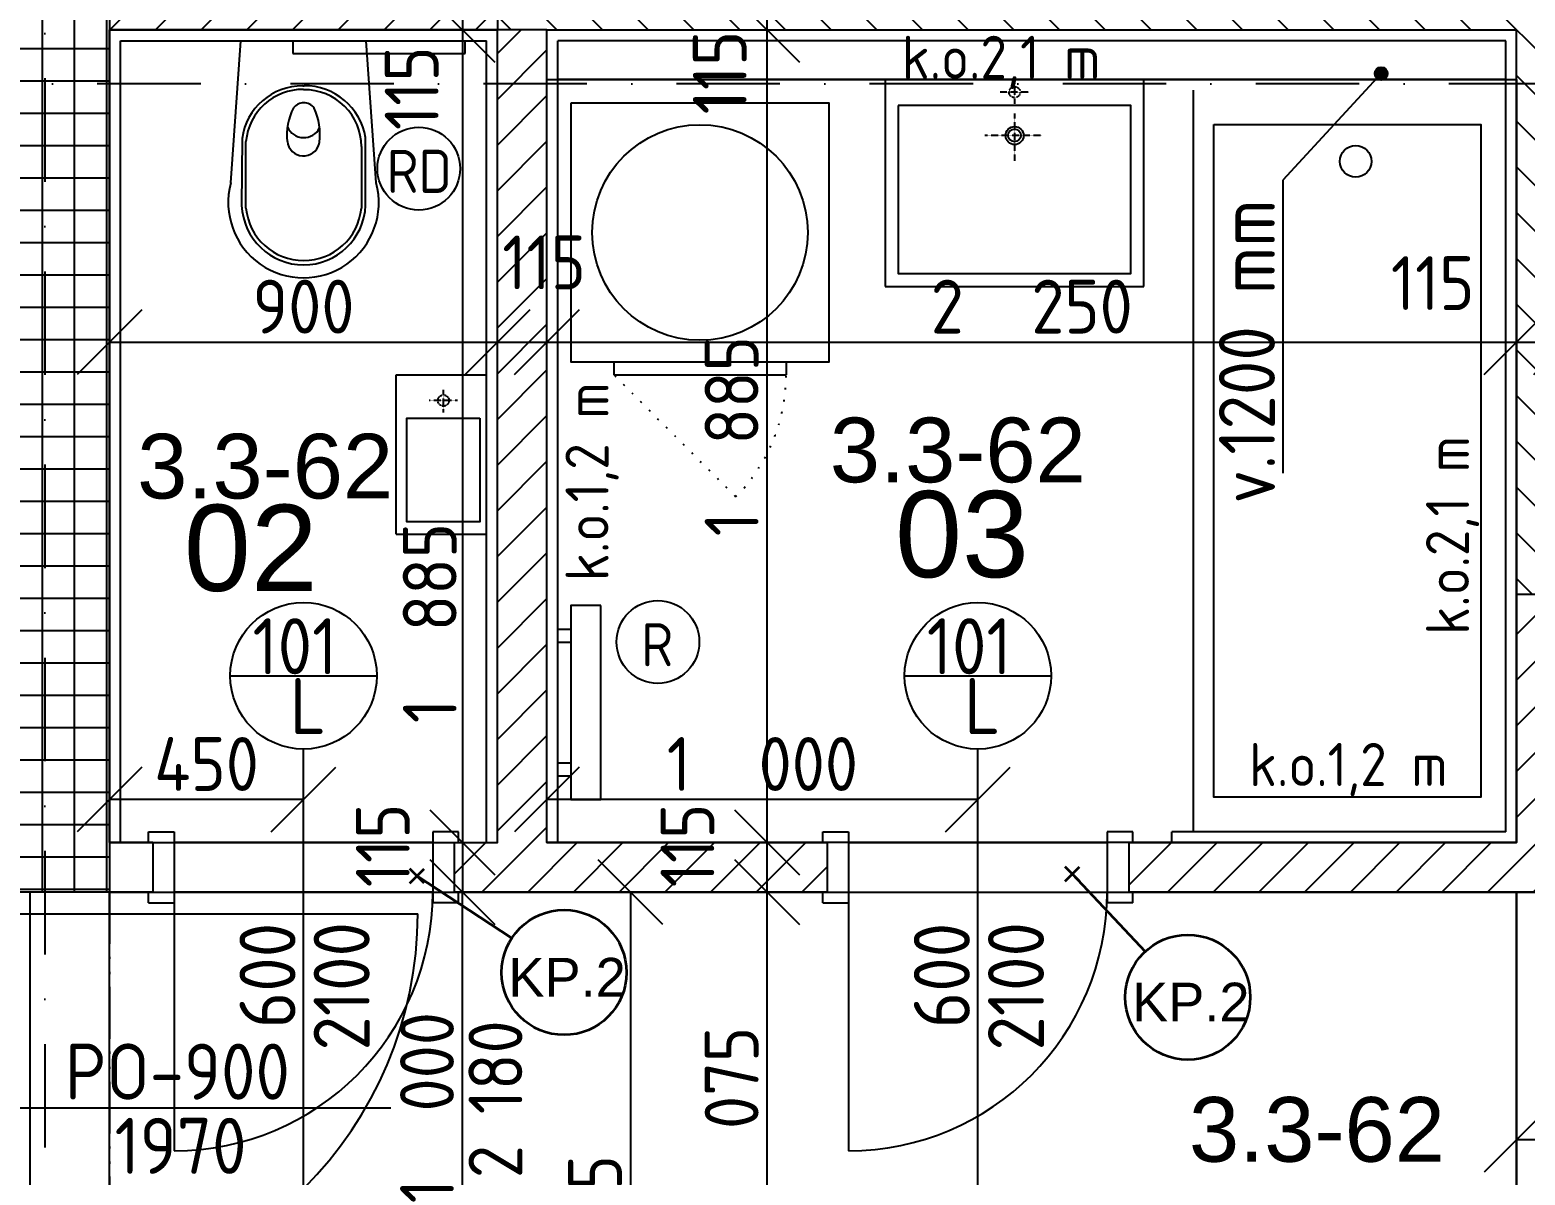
# Model space of a CAD drawing. Extents: x 4511820 to 5180432, y -1526536 to -944957.
# Drawn here: x 5109347 to 5112817, y -1117561 to -1114904 of the extents above; entities that cross this region are included whole.
import ezdxf

# ---------------------------------------------------------------- set-up
doc = ezdxf.new("R2010")
doc.units = 0
doc.header["$MEASUREMENT"] = 0
for name, pattern in [('ACAD_ISO07W100', [3.5, 0.5, -3]), ('ACAD_ISO12W100', [22, 12, -3, 0.5, -3, 0.5, -3]), ('BODKOCIARKOVANA_3', [5.6, 3, -1.3, 0, -1.3]), ('DASHED', [0.75, 0.5, -0.25])]:
    doc.linetypes.add(name, pattern=pattern)
doc.layers.get('0').update_dxf_attribs({"linetype": 'CONTINUOUS'})
doc.layers.get('Defpoints').update_dxf_attribs({"color": 61, "linetype": 'CONTINUOUS'})
for name, color, linetype in [('DVERE', 45, 'CONTINUOUS'), ('KÓTY', 4, 'CONTINUOUS'), ('MÚRY', 1, 'CONTINUOUS'), ('osi', 253, 'CONTINUOUS'), ('Plochy', 41, 'CONTINUOUS'), ('POPIS', 7, 'CONTINUOUS'), ('TENKÁ', 7, 'CONTINUOUS'), ('tzb', 153, 'CONTINUOUS'), ('Z-Kúrenie', 101, 'CONTINUOUS'), ('ZARIADENIE1', 145, 'CONTINUOUS'), ('ZARIADOVACIE', 144, 'CONTINUOUS'), ('ŠRAFY', 82, 'CONTINUOUS')]:
    doc.layers.add(name, color=color, linetype=linetype)
doc.layers.add('preklady', color=74, linetype='CONTINUOUS', lineweight=35)
doc.styles.add('ARIAL', font='arial.ttf')
doc.styles.add('STYLE1', font='isocp.shx')
doc.dimstyles.new('STANDARD-50', dxfattribs={"dimtxt": 125, "dimasz": 150, "dimexe": 10, "dimexo": 200, "dimgap": 20, "dimtad": 1, "dimdsep": 46, "dimlunit": 6, "dimtxsty": 'STYLE1', "dimblk1": 'OBLIQUE', "dimblk2": 'OBLIQUE', "dimsah": 1, "dimcen": 2.5, "dimse1": 1, "dimse2": 1, "dimadec": 0, "dimazin": 0, "dimtfac": 1, "dimtmove": 1, "dimatfit": 3, "dimldrblk": 'OBLIQUE', "dimfxl": 1, "dimtolj": 1, "dimtzin": 0, "dimarcsym": 0})
pattern_1 = [(45, (515270.5, 303822), (-53.0330086, 53.0330086), [])]

# ---------------------------------------------------------------- blocks, each defined once
blk = doc.blocks.new('pračka')
at = {"layer": 'ZARIADENIE1', "color": 8, "linetype": 'ACAD_ISO07W100', "ltscale": 8}
blk.add_line((4536136.9, -1117296.3), (4536419.7, -1117579.2), dxfattribs=at)
at = {"layer": 'ZARIADENIE1', "color": 8}
for p, q in [((4536419.7, -1117579.2), (4536019.7, -1117579.2)), ((4536019.7, -1117609.2), (4536019.7, -1117579.2)), ((4536419.7, -1117609.2), (4536419.7, -1117579.2))]:
    blk.add_line(p, q, dxfattribs=at)
blk.add_lwpolyline([(4536519.7, -1118209.2), (4536519.7, -1117609.2), (4535919.7, -1117609.2), (4535919.7, -1118209.2)], close=True, dxfattribs=at)
blk.add_circle((4536219.7, -1117909.2), 250, dxfattribs=at)
at = {"layer": 'ZARIADENIE1', "color": 8, "linetype": 'ACAD_ISO07W100', "ltscale": 8}
blk.add_arc((4536419.7, -1117579.2), 400, 135, 180, dxfattribs=at)
blk = doc.blocks.new('_OBLIQUE')
at = {"color": 0, "linetype": 'ByBlock'}
blk.add_line((-0.5, -0.5), (0.5, 0.5), dxfattribs=at)
blk = doc.blocks.new('*D17724')
at = {"layer": 'Defpoints', "color": 0}
for p in [(5110407.2, -1114904.2), (5110351.5, -1116789.2), (5110432.5, -1116789.2)]:
    blk.add_point(p, dxfattribs=at)
at = {"layer": 'KÓTY', "color": 0, "lineweight": -2}
blk.add_line((5110351.5, -1114904.2), (5110351.5, -1116789.2), dxfattribs=at)
at = {"layer": 'KÓTY', "color": 0, "linetype": 'ByBlock', "lineweight": -2, "xscale": 150, "yscale": 150, "zscale": 150}
for p, rotation in [((5110351.5, -1114904.2), 90), ((5110351.5, -1116789.2), 270)]:
    blk.add_blockref('_OBLIQUE', p, dxfattribs=dict(at, rotation=rotation))
at = {"layer": 'KÓTY', "color": 0, "insert": (5110275.5, -1116280), "char_height": 125, "attachment_point": 5, "rotation": 90, "style": 'STYLE1'}
blk.add_mtext('\\A1;1ﾠ885', dxfattribs=at)
blk = doc.blocks.new('*D17725')
at = {"layer": 'Defpoints', "color": 0}
for p in [(5110432.5, -1114789.2), (5110351.5, -1114904.2), (5110432.5, -1114904.2)]:
    blk.add_point(p, dxfattribs=at)
at = {"layer": 'KÓTY', "color": 0, "lineweight": -2}
blk.add_line((5110351.5, -1114789.2), (5110351.5, -1114904.2), dxfattribs=at)
at = {"layer": 'KÓTY', "color": 0, "linetype": 'ByBlock', "lineweight": -2, "xscale": 150, "yscale": 150, "zscale": 150}
for p, rotation in [((5110351.5, -1114789.2), 90), ((5110351.5, -1114904.2), 270)]:
    blk.add_blockref('_OBLIQUE', p, dxfattribs=dict(at, rotation=rotation))
at = {"layer": 'KÓTY', "color": 0, "insert": (5110233.5, -1115039.5), "char_height": 125, "attachment_point": 5, "rotation": 90, "style": 'STYLE1'}
blk.add_mtext('\\A1;115', dxfattribs=at)
blk = doc.blocks.new('*D17737')
at = {"layer": 'Defpoints', "color": 0}
for p in [(5109532.5, -1114904.2), (5110432.5, -1114904.2), (5110432.5, -1115628.5)]:
    blk.add_point(p, dxfattribs=at)
at = {"layer": 'KÓTY', "color": 0, "lineweight": -2}
blk.add_line((5109532.5, -1115628.5), (5110432.5, -1115628.5), dxfattribs=at)
at = {"layer": 'KÓTY', "color": 0, "linetype": 'ByBlock', "lineweight": -2, "xscale": 150, "yscale": 150, "zscale": 150, "rotation": 180}
blk.add_blockref('_OBLIQUE', (5109532.5, -1115628.5), dxfattribs=at)
at = {"layer": 'KÓTY', "color": 0, "linetype": 'ByBlock', "lineweight": -2, "xscale": 150, "yscale": 150, "zscale": 150}
blk.add_blockref('_OBLIQUE', (5110432.5, -1115628.5), dxfattribs=at)
at = {"layer": 'KÓTY', "color": 0, "insert": (5109982.5, -1115546), "char_height": 125, "attachment_point": 5, "style": 'STYLE1'}
blk.add_mtext('\\A1;900', dxfattribs=at)
blk = doc.blocks.new('*D17738')
at = {"layer": 'Defpoints', "color": 0}
for p in [(5110432.5, -1115628.5), (5110547.5, -1115628.5), (5110547.5, -1115628.5)]:
    blk.add_point(p, dxfattribs=at)
at = {"layer": 'KÓTY', "color": 0, "lineweight": -2}
blk.add_line((5110432.5, -1115628.5), (5110547.5, -1115628.5), dxfattribs=at)
at = {"layer": 'KÓTY', "color": 0, "linetype": 'ByBlock', "lineweight": -2, "xscale": 150, "yscale": 150, "zscale": 150, "rotation": 180}
blk.add_blockref('_OBLIQUE', (5110432.5, -1115628.5), dxfattribs=at)
at = {"layer": 'KÓTY', "color": 0, "linetype": 'ByBlock', "lineweight": -2, "xscale": 150, "yscale": 150, "zscale": 150}
blk.add_blockref('_OBLIQUE', (5110547.5, -1115628.5), dxfattribs=at)
at = {"layer": 'KÓTY', "color": 0, "insert": (5110540.8, -1115443.5), "char_height": 125, "attachment_point": 5, "style": 'STYLE1'}
blk.add_mtext('\\A1;115', dxfattribs=at)
blk = doc.blocks.new('*D17739')
at = {"layer": 'Defpoints', "color": 0}
for p in [(5110547.5, -1115628.5), (5112797.5, -1115628.5), (5112797.5, -1115628.5)]:
    blk.add_point(p, dxfattribs=at)
at = {"layer": 'KÓTY', "color": 0, "lineweight": -2}
blk.add_line((5110547.5, -1115628.5), (5112797.5, -1115628.5), dxfattribs=at)
at = {"layer": 'KÓTY', "color": 0, "linetype": 'ByBlock', "lineweight": -2, "xscale": 150, "yscale": 150, "zscale": 150, "rotation": 180}
blk.add_blockref('_OBLIQUE', (5110547.5, -1115628.5), dxfattribs=at)
at = {"layer": 'KÓTY', "color": 0, "linetype": 'ByBlock', "lineweight": -2, "xscale": 150, "yscale": 150, "zscale": 150}
blk.add_blockref('_OBLIQUE', (5112797.5, -1115628.5), dxfattribs=at)
at = {"layer": 'KÓTY', "color": 0, "insert": (5111672.5, -1115546), "char_height": 125, "attachment_point": 5, "style": 'STYLE1'}
blk.add_mtext('\\A1;2ﾠ250', dxfattribs=at)
blk = doc.blocks.new('*D17740')
at = {"layer": 'Defpoints', "color": 0}
for p in [(5112797.5, -1115628.5), (5112912.5, -1115628.5), (5112912.5, -1115628.5)]:
    blk.add_point(p, dxfattribs=at)
at = {"layer": 'KÓTY', "color": 0, "lineweight": -2}
blk.add_line((5112797.5, -1115628.5), (5112912.5, -1115628.5), dxfattribs=at)
at = {"layer": 'KÓTY', "color": 0, "linetype": 'ByBlock', "lineweight": -2, "xscale": 150, "yscale": 150, "zscale": 150, "rotation": 180}
blk.add_blockref('_OBLIQUE', (5112797.5, -1115628.5), dxfattribs=at)
at = {"layer": 'KÓTY', "color": 0, "linetype": 'ByBlock', "lineweight": -2, "xscale": 150, "yscale": 150, "zscale": 150}
blk.add_blockref('_OBLIQUE', (5112912.5, -1115628.5), dxfattribs=at)
at = {"layer": 'KÓTY', "color": 0, "insert": (5112603, -1115491.5), "char_height": 125, "attachment_point": 5, "style": 'STYLE1'}
blk.add_mtext('\\A1;115', dxfattribs=at)
blk = doc.blocks.new('*D17755')
at = {"layer": 'Defpoints', "color": 0}
for p in [(5109532.5, -1116572.4), (5109982.5, -1116572.4), (5109532.5, -1116689.5)]:
    blk.add_point(p, dxfattribs=at)
at = {"layer": 'KÓTY', "color": 0, "lineweight": -2}
blk.add_line((5109982.5, -1116689.5), (5109532.5, -1116689.5), dxfattribs=at)
at = {"layer": 'KÓTY', "color": 0, "linetype": 'ByBlock', "lineweight": -2, "xscale": 150, "yscale": 150, "zscale": 150, "rotation": 180}
blk.add_blockref('_OBLIQUE', (5109532.5, -1116689.5), dxfattribs=at)
at = {"layer": 'KÓTY', "color": 0, "linetype": 'ByBlock', "lineweight": -2, "xscale": 150, "yscale": 150, "zscale": 150}
blk.add_blockref('_OBLIQUE', (5109982.5, -1116689.5), dxfattribs=at)
at = {"layer": 'KÓTY', "color": 0, "insert": (5109757.5, -1116607), "char_height": 125, "attachment_point": 5, "style": 'STYLE1'}
blk.add_mtext('\\A1;450', dxfattribs=at)
blk = doc.blocks.new('*D17756')
at = {"layer": 'Defpoints', "color": 0}
for p in [(5110547.5, -1116572.4), (5111547.5, -1116572.4), (5110547.5, -1116689.5)]:
    blk.add_point(p, dxfattribs=at)
at = {"layer": 'KÓTY', "color": 0, "lineweight": -2}
blk.add_line((5111547.5, -1116689.5), (5110547.5, -1116689.5), dxfattribs=at)
at = {"layer": 'KÓTY', "color": 0, "linetype": 'ByBlock', "lineweight": -2, "xscale": 150, "yscale": 150, "zscale": 150, "rotation": 180}
blk.add_blockref('_OBLIQUE', (5110547.5, -1116689.5), dxfattribs=at)
at = {"layer": 'KÓTY', "color": 0, "linetype": 'ByBlock', "lineweight": -2, "xscale": 150, "yscale": 150, "zscale": 150}
blk.add_blockref('_OBLIQUE', (5111547.5, -1116689.5), dxfattribs=at)
at = {"layer": 'KÓTY', "color": 0, "insert": (5111047.5, -1116607), "char_height": 125, "attachment_point": 5, "style": 'STYLE1'}
blk.add_mtext('\\A1;1ﾠ000', dxfattribs=at)
blk = doc.blocks.new('*D17761')
at = {"layer": 'Defpoints', "color": 0}
for p in [(5110432.5, -1116789.2), (5110351.5, -1116904.2), (5110432.5, -1116904.2)]:
    blk.add_point(p, dxfattribs=at)
at = {"layer": 'KÓTY', "color": 0, "lineweight": -2}
blk.add_line((5110351.5, -1116789.2), (5110351.5, -1116904.2), dxfattribs=at)
at = {"layer": 'KÓTY', "color": 0, "linetype": 'ByBlock', "lineweight": -2, "xscale": 150, "yscale": 150, "zscale": 150}
for p, rotation in [((5110351.5, -1116789.2), 90), ((5110351.5, -1116904.2), 270)]:
    blk.add_blockref('_OBLIQUE', p, dxfattribs=dict(at, rotation=rotation))
at = {"layer": 'KÓTY', "color": 0, "insert": (5110166.5, -1116795.9), "char_height": 125, "attachment_point": 5, "rotation": 90, "style": 'STYLE1'}
blk.add_mtext('\\A1;115', dxfattribs=at)
blk = doc.blocks.new('*D17762')
at = {"layer": 'Defpoints', "color": 0}
for p in [(5110822.5, -1116904.2), (5110741.5, -1118579.2), (5110741.5, -1118579.2)]:
    blk.add_point(p, dxfattribs=at)
at = {"layer": 'KÓTY', "color": 0, "lineweight": -2}
blk.add_line((5110741.5, -1116904.2), (5110741.5, -1118579.2), dxfattribs=at)
at = {"layer": 'KÓTY', "color": 0, "linetype": 'ByBlock', "lineweight": -2, "xscale": 150, "yscale": 150, "zscale": 150}
for p, rotation in [((5110741.5, -1116904.2), 90), ((5110741.5, -1118579.2), 270)]:
    blk.add_blockref('_OBLIQUE', p, dxfattribs=dict(at, rotation=rotation))
at = {"layer": 'KÓTY', "color": 0, "insert": (5110659, -1117741.7), "char_height": 125, "attachment_point": 5, "rotation": 90, "style": 'STYLE1'}
blk.add_mtext('\\A1;1ﾠ675', dxfattribs=at)
blk = doc.blocks.new('*D17796')
at = {"layer": 'Defpoints', "color": 0}
for p in [(5111058.5, -1116904.2), (5111417.5, -1116904.2), (5111417.5, -1117979.2)]:
    blk.add_point(p, dxfattribs=at)
at = {"layer": 'KÓTY', "color": 0, "lineweight": -2}
blk.add_line((5111058.5, -1117979.2), (5111058.5, -1116904.2), dxfattribs=at)
at = {"layer": 'KÓTY', "color": 0, "linetype": 'ByBlock', "lineweight": -2, "xscale": 150, "yscale": 150, "zscale": 150}
for p, rotation in [((5111058.5, -1116904.2), 90), ((5111058.5, -1117979.2), 270)]:
    blk.add_blockref('_OBLIQUE', p, dxfattribs=dict(at, rotation=rotation))
at = {"layer": 'KÓTY', "color": 0, "insert": (5110976, -1117441.7), "char_height": 125, "attachment_point": 5, "rotation": 90, "style": 'STYLE1'}
blk.add_mtext('\\A1;1ﾠ075', dxfattribs=at)
blk = doc.blocks.new('*D17797')
at = {"layer": 'Defpoints', "color": 0}
for p in [(5111058.5, -1116789.2), (5111061.7, -1116789.2), (5111417.5, -1116904.2)]:
    blk.add_point(p, dxfattribs=at)
at = {"layer": 'KÓTY', "color": 0, "lineweight": -2}
blk.add_line((5111058.5, -1116904.2), (5111058.5, -1116789.2), dxfattribs=at)
at = {"layer": 'KÓTY', "color": 0, "linetype": 'ByBlock', "lineweight": -2, "xscale": 150, "yscale": 150, "zscale": 150}
for p, rotation in [((5111058.5, -1116789.2), 90), ((5111058.5, -1116904.2), 270)]:
    blk.add_blockref('_OBLIQUE', p, dxfattribs=dict(at, rotation=rotation))
at = {"layer": 'KÓTY', "color": 0, "insert": (5110873.5, -1116795.9), "char_height": 125, "attachment_point": 5, "rotation": 90, "style": 'STYLE1'}
blk.add_mtext('\\A1;115', dxfattribs=at)
blk = doc.blocks.new('*D17798')
at = {"layer": 'Defpoints', "color": 0}
for p in [(5111058.5, -1114904.2), (5111061.7, -1114904.2), (5111061.7, -1116789.2)]:
    blk.add_point(p, dxfattribs=at)
at = {"layer": 'KÓTY', "color": 0, "lineweight": -2}
blk.add_line((5111058.5, -1116789.2), (5111058.5, -1114904.2), dxfattribs=at)
at = {"layer": 'KÓTY', "color": 0, "linetype": 'ByBlock', "lineweight": -2, "xscale": 150, "yscale": 150, "zscale": 150}
for p, rotation in [((5111058.5, -1114904.2), 90), ((5111058.5, -1116789.2), 270)]:
    blk.add_blockref('_OBLIQUE', p, dxfattribs=dict(at, rotation=rotation))
at = {"layer": 'KÓTY', "color": 0, "insert": (5110976, -1115846.7), "char_height": 125, "attachment_point": 5, "rotation": 90, "style": 'STYLE1'}
blk.add_mtext('\\A1;1ﾠ885', dxfattribs=at)
blk = doc.blocks.new('*D17799')
at = {"layer": 'Defpoints', "color": 0}
for p in [(5111058.5, -1114789.2), (5111061.7, -1114789.2), (5111061.7, -1114904.2)]:
    blk.add_point(p, dxfattribs=at)
at = {"layer": 'KÓTY', "color": 0, "lineweight": -2}
blk.add_line((5111058.5, -1114904.2), (5111058.5, -1114789.2), dxfattribs=at)
at = {"layer": 'KÓTY', "color": 0, "linetype": 'ByBlock', "lineweight": -2, "xscale": 150, "yscale": 150, "zscale": 150}
for p, rotation in [((5111058.5, -1114789.2), 90), ((5111058.5, -1114904.2), 270)]:
    blk.add_blockref('_OBLIQUE', p, dxfattribs=dict(at, rotation=rotation))
at = {"layer": 'KÓTY', "color": 0, "insert": (5110948.5, -1115003), "char_height": 125, "attachment_point": 5, "rotation": 90, "style": 'STYLE1'}
blk.add_mtext('\\A1;115', dxfattribs=at)
blk = doc.blocks.new('*D17816')
at = {"layer": 'Defpoints', "color": 0}
for p in [(5109532.5, -1116904.2), (5110351.5, -1116904.2), (5109532.5, -1117904.2)]:
    blk.add_point(p, dxfattribs=at)
at = {"layer": 'KÓTY', "color": 0, "lineweight": -2}
blk.add_line((5110351.5, -1117904.2), (5110351.5, -1116904.2), dxfattribs=at)
at = {"layer": 'KÓTY', "color": 0, "linetype": 'ByBlock', "lineweight": -2, "xscale": 150, "yscale": 150, "zscale": 150}
for p, rotation in [((5110351.5, -1116904.2), 90), ((5110351.5, -1117904.2), 270)]:
    blk.add_blockref('_OBLIQUE', p, dxfattribs=dict(at, rotation=rotation))
at = {"layer": 'KÓTY', "color": 0, "insert": (5110269, -1117404.2), "char_height": 125, "attachment_point": 5, "rotation": 90, "style": 'STYLE1'}
blk.add_mtext('\\A1;1ﾠ000', dxfattribs=at)
blk = doc.blocks.new('*D17821')
at = {"layer": 'Defpoints', "color": 0}
for p in [(5112797.5, -1116904.2), (5113597, -1116904.2), (5112797.5, -1117979.2)]:
    blk.add_point(p, dxfattribs=at)
at = {"layer": 'KÓTY', "color": 0, "lineweight": -2}
blk.add_line((5113597, -1117979.2), (5113597, -1116904.2), dxfattribs=at)
at = {"layer": 'KÓTY', "color": 0, "linetype": 'ByBlock', "lineweight": -2, "xscale": 150, "yscale": 150, "zscale": 150}
for p, rotation in [((5113597, -1116904.2), 90), ((5113597, -1117979.2), 270)]:
    blk.add_blockref('_OBLIQUE', p, dxfattribs=dict(at, rotation=rotation))
at = {"layer": 'KÓTY', "color": 0, "insert": (5113492.5, -1117364), "char_height": 125, "attachment_point": 5, "rotation": 90, "style": 'STYLE1'}
blk.add_mtext('\\A1;1ﾠ075', dxfattribs=at)
blk = doc.blocks.new('*D17838')
at = {"layer": 'Defpoints', "color": 0}
for p in [(5112797.5, -1117479), (5112797.5, -1117479), (5113672.5, -1117479)]:
    blk.add_point(p, dxfattribs=at)
at = {"layer": 'KÓTY', "color": 0, "lineweight": -2}
blk.add_line((5113672.5, -1117479), (5112797.5, -1117479), dxfattribs=at)
at = {"layer": 'KÓTY', "color": 0, "linetype": 'ByBlock', "lineweight": -2, "xscale": 150, "yscale": 150, "zscale": 150, "rotation": 180}
blk.add_blockref('_OBLIQUE', (5112797.5, -1117479), dxfattribs=at)
at = {"layer": 'KÓTY', "color": 0, "linetype": 'ByBlock', "lineweight": -2, "xscale": 150, "yscale": 150, "zscale": 150}
blk.add_blockref('_OBLIQUE', (5113672.5, -1117479), dxfattribs=at)
at = {"layer": 'KÓTY', "color": 0, "insert": (5113235, -1117396.5), "char_height": 125, "attachment_point": 5, "style": 'STYLE1'}
blk.add_mtext('\\A1;875', dxfattribs=at)

msp = doc.modelspace()

# ---------------------------------------------------------------- hatches: boundary and pattern name
at = {"layer": 'KÓTY'}
h = msp.add_hatch(color=256, dxfattribs=at)
h.dxf.hatch_style = 1
h.paths.add_polyline_path([(5112498.5, -1115005.5, -0.65381715), (5112473.326, -1115016.522, -1.52947961)])
at = {"layer": 'ŠRAFY', "ltscale": 0.25}
h = msp.add_hatch(dxfattribs=at)
h.set_pattern_fill('ANSI37', color=256, scale=600, angle=45)
h.set_pattern_definition([(90, (-3307273.674, 668852.734), (-75, 1e-14), []), (180, (-3307273.674, 668852.734), (-1e-14, -75), [])])
h.paths.add_polyline_path([(5109347.5, -1116904.191), (5109532.5, -1116904.191), (5109532.5, -1116789.191), (5109532.5, -1114904.191), (5109532.5, -1114789.191), (5109532.5, -1114389.191), (5109532.5, -1114274.191), (5109532.5, -1114224.191), (5109532.5, -1114154.191), (5109347.5, -1114154.191), (5109347.5, -1114099.191), (5109232.5, -1114099.191), (5109232.5, -1115154.191), (5109232.5, -1115454.191), (5109232.5, -1116904.191)])
h = msp.add_hatch(dxfattribs=at)
h.set_pattern_fill('ANSI31', color=256, scale=600, angle=90, style=0)
h.set_pattern_definition([(135, (-2904913.184, 222662.926), (-53.0330086, -53.0330086), [])])
h.paths.add_polyline_path([(5109532.5, -1114389.191), (5110432.5, -1114389.191), (5110432.5, -1114789.191), (5110432.5, -1114904.191), (5110547.5, -1114904.191), (5112797.5, -1114904.191), (5112797.5, -1116214.191), (5112912.5, -1116214.191), (5115872.5, -1116214.191), (5115872.5, -1116099.191), (5112912.5, -1116099.191), (5112912.5, -1114789.191), (5110547.5, -1114789.191), (5110547.5, -1114274.191), (5109532.5, -1114274.191)])
h = msp.add_hatch(dxfattribs=at)
h.set_pattern_fill('ANSI31', color=256, scale=600, style=0)
h.set_pattern_definition(pattern_1)
h.paths.add_polyline_path([(5110432.5, -1114904.191), (5110432.5, -1114789.191), (5109532.5, -1114789.191), (5109532.5, -1114904.191), (5110267.5, -1114904.191)])
h = msp.add_hatch(dxfattribs=at)
h.set_pattern_fill('ANSI31', color=256, scale=600, style=0)
h.set_pattern_definition(pattern_1)
h.paths.add_polyline_path([(5110432.5, -1114904.191), (5110432.5, -1116789.191), (5110332.5, -1116789.191), (5110332.5, -1116904.191), (5111197.5, -1116904.191), (5111197.5, -1116789.191), (5110547.5, -1116789.191), (5110547.5, -1114904.191)])
h = msp.add_hatch(dxfattribs=at)
h.set_pattern_fill('ANSI31', color=256, scale=600, style=0)
h.set_pattern_definition(pattern_1)
h.paths.add_polyline_path([(5111997.5, -1116789.191), (5111907.5, -1116789.191), (5111897.5, -1116789.191), (5111897.5, -1116904.191), (5111907.5, -1116904.191), (5112912.5, -1116904.191), (5112912.5, -1116814.191), (5112912.5, -1116214.191), (5112797.5, -1116214.191), (5112797.5, -1116789.191)])

# ---------------------------------------------------------------- linework, layer by layer
at = {"layer": 'DVERE', "ltscale": 0.25}
for p, q in [((5109812.5, -1116402.363), (5110152.5, -1116402.363)), ((5111377.5, -1116402.363), (5111717.5, -1116402.363)), ((5109982.5, -1117677.02), (5109982.5, -1116572.363)), ((5111547.5, -1117677.02), (5111547.5, -1116572.363)), ((5109622.5, -1116764.191), (5109682.5, -1116764.191)), ((5109622.5, -1116789.191), (5109622.5, -1116764.191)), ((5109682.5, -1116764.191), (5109682.5, -1116929.191)), ((5110342.5, -1116764.191), (5110282.5, -1116764.191)), ((5110282.5, -1116764.191), (5110282.5, -1116929.191)), ((5110342.5, -1116789.191), (5110342.5, -1116764.191)), ((5111187.5, -1116789.191), (5111187.5, -1116764.191)), ((5111187.5, -1116764.191), (5111247.5, -1116764.191)), ((5111247.5, -1116764.191), (5111247.5, -1116929.191)), ((5111847.5, -1116764.191), (5111847.5, -1116929.191)), ((5111907.5, -1116764.191), (5111847.5, -1116764.191)), ((5111907.5, -1116789.191), (5111907.5, -1116764.191)), ((5110282.5, -1116789.191), (5109682.5, -1116789.191)), ((5111247.5, -1116789.191), (5111847.5, -1116789.191)), ((5111247.5, -1116789.191), (5111247.5, -1116934.191)), ((5109622.5, -1116929.191), (5109622.5, -1116904.191)), ((5110282.5, -1116904.191), (5109682.5, -1116904.191)), ((5109682.5, -1116904.191), (5109682.5, -1117504.191)), ((5110342.5, -1116929.191), (5110342.5, -1116904.191)), ((5111187.5, -1116929.191), (5111187.5, -1116904.191)), ((5111247.5, -1116904.191), (5111847.5, -1116904.191)), ((5111247.5, -1116904.191), (5111247.5, -1117504.191)), ((5111907.5, -1116929.191), (5111907.5, -1116904.191)), ((5109622.5, -1116929.191), (5109682.5, -1116929.191)), ((5110342.5, -1116929.191), (5110282.5, -1116929.191)), ((5111187.5, -1116929.191), (5111247.5, -1116929.191)), ((5111907.5, -1116929.191), (5111847.5, -1116929.191)), ((5108782.672, -1117404.191), (5110185.328, -1117404.191))]:
    msp.add_line(p, q, dxfattribs=at)
at = {"layer": 'DVERE'}
for q in [(5109347.5, -1117854.191), (5110247.5, -1116954.191)]:
    msp.add_line((5109347.5, -1116954.191), q, dxfattribs=at)
at = {"layer": 'DVERE', "ltscale": 0.25}
for centre in [(5109982.5, -1116402.363), (5111547.5, -1116402.363)]:
    msp.add_circle(centre, 170, dxfattribs=at)
for centre in [(5109682.5, -1116904.191), (5111247.5, -1116904.191)]:
    msp.add_arc(centre, 600, 270, 0, dxfattribs=at)
at = {"layer": 'DVERE'}
msp.add_arc((5109347.5, -1116954.191), 900, 270, 0, dxfattribs=at)
at = {"layer": 'KÓTY'}
for p, q in [((5112483.5, -1115005.5), (5112255.5, -1115252.5)), ((5112255.5, -1115252.5), (5112255.5, -1115932))]:
    msp.add_line(p, q, dxfattribs=at)
msp.add_circle((5112483.5, -1115005.5), 15, dxfattribs=at)
at = {"layer": 'MÚRY', "ltscale": 0.25}
for p, q in [((5109532.5, -1116789.191), (5109532.5, -1114904.191)), ((5109532.5, -1114904.191), (5110432.5, -1114904.191)), ((5110432.5, -1115304.191), (5110432.5, -1114904.191)), ((5110432.5, -1116789.191), (5110432.5, -1114904.191)), ((5110547.5, -1116789.191), (5110547.5, -1114904.191)), ((5110432.5, -1116789.191), (5110432.5, -1115419.191)), ((5109632.5, -1116789.191), (5109532.5, -1116789.191)), ((5109632.5, -1116789.191), (5109632.5, -1116904.191)), ((5110332.5, -1116789.191), (5110332.5, -1116904.191)), ((5110332.5, -1116789.191), (5110432.5, -1116789.191)), ((5110547.5, -1116789.191), (5111197.5, -1116789.191)), ((5111197.5, -1116789.191), (5111197.5, -1116904.191)), ((5111897.5, -1116789.191), (5112797.5, -1116789.191)), ((5111897.5, -1116789.191), (5111897.5, -1116904.191)), ((5109632.5, -1116904.191), (5109532.5, -1116904.191)), ((5111197.5, -1116904.191), (5110332.5, -1116904.191)), ((5112912.5, -1116904.191), (5111897.5, -1116904.191))]:
    msp.add_line(p, q, dxfattribs=at)
at = {"layer": 'MÚRY'}
for p, q in [((5110547.5, -1114904.191), (5112797.5, -1114904.191)), ((5112797.5, -1116789.191), (5112797.5, -1114904.191)), ((5109532.5, -1116904.191), (5109347.5, -1116904.191)), ((5109347.5, -1116904.191), (5109347.5, -1116954.191)), ((5109232.5, -1116954.191), (5109347.5, -1116954.191))]:
    msp.add_line(p, q, dxfattribs=at)
at = {"layer": 'osi', "linetype": 'BODKOCIARKOVANA_3', "ltscale": 80}
for p, q in [((5109382.5, -1109191.097), (5109382.5, -1141119)), ((5157242.5, -1115029.191), (5093572.5, -1115029.191))]:
    msp.add_line(p, q, dxfattribs=at)
at = {"layer": 'Plochy'}
for points in [[(5110432.5, -1114904.191), (5109532.5, -1114904.191), (5109532.5, -1116789.191), (5110432.5, -1116789.191)], [(5110547.5, -1115019.191), (5112797.5, -1115019.191), (5112797.5, -1116789.191), (5110547.5, -1116789.191)], [(5112797.5, -1123464.191), (5112797.5, -1116904.191), (5112912.5, -1116904.191), (5112912.5, -1116214.191), (5115872.5, -1116214.191), (5115872.5, -1118489.191), (5115457.5, -1118489.191), (5115457.5, -1119239.191), (5115872.5, -1119239.191), (5115872.5, -1123464.191)], [(5109532.5, -1118579.191), (5109532.5, -1116904.191), (5112797.5, -1116904.191), (5112797.5, -1117979.191), (5111417.5, -1117979.191), (5111417.5, -1118579.191)]]:
    msp.add_lwpolyline(points, close=True, dxfattribs=at)
at = {"layer": 'preklady'}
for p, q in [((5110228.883, -1116883.117), (5110262.117, -1116849.883)), ((5110262.118, -1116883.118), (5110228.884, -1116849.884)), ((5111749.883, -1116878.617), (5111783.117, -1116845.383)), ((5111783.118, -1116878.618), (5111749.884, -1116845.384)), ((5110245.501, -1116866.501), (5110465.953, -1117011.036)), ((5111766.5, -1116862), (5111935.533, -1117042.265))]:
    msp.add_line(p, q, dxfattribs=at)
at = {"layer": 'preklady', "ltscale": 0.25}
for centre in [(5110587.215, -1117090.538), (5112034.715, -1117148.038)]:
    msp.add_circle(centre, 145, dxfattribs=at)
at = {"layer": 'TENKÁ', "ltscale": 0.25}
for p, q in [((5109532.5, -1114789.191), (5109532.5, -1114904.191)), ((5110432.5, -1114789.191), (5110432.5, -1114904.191)), ((5110547.5, -1114904.191), (5110432.5, -1114904.191)), ((5109557.5, -1116789.191), (5109557.5, -1114929.191)), ((5109557.5, -1114929.191), (5110407.5, -1114929.191)), ((5110407.5, -1116789.191), (5110407.5, -1114929.191)), ((5110572.5, -1116789.191), (5110572.5, -1114929.191)), ((5112772.5, -1114929.191), (5110572.5, -1114929.191)), ((5112772.5, -1116764.191), (5112772.5, -1114929.191)), ((5112772.5, -1115019.191), (5110572.5, -1115019.191)), ((5112772.5, -1116764.191), (5111997.5, -1116764.191)), ((5111997.5, -1116789.191), (5111997.5, -1116764.191)), ((5109532.5, -1116789.191), (5109532.5, -1116904.191))]:
    msp.add_line(p, q, dxfattribs=at)
at = {"layer": 'TENKÁ'}
for p, q in [((5112912.5, -1116214.191), (5112797.5, -1116214.191)), ((5109347.5, -1116904.191), (5109232.5, -1116904.191))]:
    msp.add_line(p, q, dxfattribs=at)
at = {"layer": 'TENKÁ', "linetype": 'ACAD_ISO12W100', "ltscale": 10}
msp.add_line((5109532.5, -1116904.191), (5109532.5, -1117904.191), dxfattribs=at)
at = {"layer": 'TENKÁ', "linetype": 'ACAD_ISO07W100', "ltscale": 10}
msp.add_line((5112797.5, -1117979.191), (5112797.5, -1116904.191), dxfattribs=at)
at = {"layer": 'tzb'}
for p, q in [((5109957.5, -1114929.191), (5109957.5, -1114959.191)), ((5110357.5, -1114959.191), (5110357.5, -1114929.191)), ((5109957.5, -1114959.191), (5110357.5, -1114959.191))]:
    msp.add_line(p, q, dxfattribs=at)
msp.add_circle((5110250.019, -1115225.928), 96, dxfattribs=at)
at = {"layer": 'Z-Kúrenie', "linetype": 'Continuous'}
for p, q in [((5110572.5, -1116294.191), (5110602.5, -1116294.191)), ((5110572.5, -1116324.191), (5110602.5, -1116324.191)), ((5110572.5, -1116604.191), (5110602.5, -1116604.191)), ((5110572.5, -1116634.191), (5110602.5, -1116634.191))]:
    msp.add_line(p, q, dxfattribs=at)
msp.add_lwpolyline([(5110672.5, -1116239.191), (5110602.5, -1116239.191), (5110602.5, -1116689.191), (5110672.5, -1116689.191)], close=True, dxfattribs=at)
msp.add_circle((5110804.916, -1116323.936), 96, dxfattribs=at)
at = {"layer": 'ZARIADOVACIE'}
for p, q in [((5109813.687, -1115259.19), (5109836.763, -1114929.191)), ((5110151.313, -1115259.19), (5110128.237, -1114929.191)), ((5109839.955, -1115156.326), (5109838.829, -1115311.481)), ((5109848.853, -1115317.655), (5109848.853, -1115162.994)), ((5110116.863, -1115174.834), (5110116.863, -1115317.655)), ((5110126.718, -1115311.481), (5110126.718, -1115154.072))]:
    msp.add_line(p, q, dxfattribs=at)
at = {"layer": 'ZARIADOVACIE', "linetype": 'Continuous'}
for p, q in [((5109980.801, -1115034.071), (5109983.618, -1115033.508)), ((5109982.5, -1115042.16), (5109983.396, -1115042.981)), ((5110019.064, -1115168.189), (5110019.226, -1115164.479)), ((5110197.5, -1116074.191), (5110197.5, -1115704.191)), ((5110197.5, -1115704.191), (5110407.5, -1115704.191)), ((5110197.5, -1116074.191), (5110407.5, -1116074.191))]:
    msp.add_line(p, q, dxfattribs=at)
at = {"layer": 'ZARIADOVACIE', "ltscale": 0.25}
for p, q in [((5111332.5, -1115019.191), (5111332.5, -1115499.191)), ((5111932.5, -1115499.191), (5111932.5, -1115019.191)), ((5112047.5, -1115044.191), (5112047.5, -1116764.191)), ((5111332.5, -1115499.191), (5111932.5, -1115499.191))]:
    msp.add_line(p, q, dxfattribs=at)
at = {"layer": 'ZARIADOVACIE', "linetype": 'DASHED'}
for p, q in [((5111665.363, -1115048.54), (5111599.637, -1115048.54)), ((5111632.5, -1115023.892), (5111632.5, -1115075.926)), ((5111632.5, -1115098.298), (5111632.5, -1115207.843)), ((5111695.488, -1115148.962), (5111564.035, -1115148.962)), ((5110306.938, -1115739.293), (5110306.938, -1115791.326)), ((5110339.802, -1115763.94), (5110274.075, -1115763.94))]:
    msp.add_line(p, q, dxfattribs=at)
at = {"layer": 'ZARIADOVACIE', "ltscale": 0.25}
for points in [[(5111362.5, -1115079.191), (5111362.5, -1115469.191), (5111902.5, -1115469.191), (5111902.5, -1115079.191)], [(5111362.5, -1115079.191), (5111362.5, -1115469.191), (5111902.5, -1115469.191), (5111902.5, -1115079.191)], [(5112095, -1115123.664), (5112715, -1115123.664), (5112715, -1116683.664), (5112095, -1116683.664)]]:
    msp.add_lwpolyline(points, close=True, dxfattribs=at)
at = {"layer": 'ZARIADOVACIE', "linetype": 'Continuous'}
msp.add_lwpolyline([(5110391.774, -1115804.761), (5110391.774, -1116045.087), (5110222.102, -1116045.087), (5110222.102, -1115804.761)], close=True, dxfattribs=at)
at = {"layer": 'ZARIADOVACIE', "linetype": 'DASHED'}
for centre in [(5111632.814, -1115048.539), (5110307.252, -1115763.94)]:
    msp.add_circle(centre, 12.931, dxfattribs=at)
at = {"layer": 'ZARIADOVACIE', "linetype": 'Continuous'}
for centre, radius in [((5111632.773, -1115149.23), 20.877), ((5111632.5, -1115148.962), 14.781)]:
    msp.add_circle(centre, radius, dxfattribs=at)
at = {"layer": 'ZARIADOVACIE', "ltscale": 0.25}
msp.add_circle((5112424.298, -1115209.078), 36.624, dxfattribs=at)
at = {"layer": 'ZARIADOVACIE', "linetype": 'Continuous'}
for centre, radius, start, end in [((5109979.448, -1115174.772), 140.707, 89.449007, 172.467037), ((5109981.569, -1115175.457), 133.3, 89.600093, 174.635422), ((5109984.98, -1115174.855), 131.883, 0.009129, 90.688221), ((5109983.937, -1115178.335), 144.828, 9.644186, 90.125906), ((5109982.996, -1115102.899), 29.701, 35.733795, 143.655963), ((5110078.274, -1115147.109), 134.275, 152.591351, 186.76835), ((5109882.387, -1115145.1), 138.205, 351.939221, 25.522023), ((5109983.068, -1115112.789), 41.261, 203.590956, 333.232972), ((5109982.5, -1115158.504), 37.825, 186.725682, 345.163801), ((5109982.5, -1115304.423), 174.768, 164.999903, 14.999834), ((5109982.773, -1115305.107), 144.085, 182.535471, 357.464529), ((5109982.858, -1115304.547), 134.645, 185.586614, 354.413386)]:
    msp.add_arc(centre, radius, start, end, dxfattribs=at)

# ---------------------------------------------------------------- block references
at = {"layer": 'TENKÁ', "rotation": 180}
msp.add_blockref('pračka', (9647122.247, -2233283.383), dxfattribs=at)

# ---------------------------------------------------------------- texts
at = {"layer": 'DVERE', "style": 'STYLE1'}
for s, p in [('101', (5109863.97, -1116398.863)), ('101', (5111428.97, -1116398.863)), ('L', (5109950.97, -1116537.5)), ('L', (5111515.97, -1116537.5))]:
    msp.add_text(s, height=130, dxfattribs=at).set_placement(p)
at = {"layer": 'KÓTY', "insert": (5110427.957, -1117384.606), "char_height": 125, "attachment_point": 5, "rotation": 90, "style": 'STYLE1'}
msp.add_mtext('\\A1;2 180', dxfattribs=at)
at = {"layer": 'POPIS', "lineweight": 40, "ltscale": 0.25, "style": 'ARIAL'}
for s, height, p in [('3.3-62', 150, (5111203.911, -1115953.579)), ('3.3-62', 150, (5109596.411, -1115991.079)), ('03', 200, (5111355.311, -1116173.77)), ('02', 200, (5109704.829, -1116205.579)), ('3.3-62', 150, (5112037.411, -1117529.579))]:
    msp.add_text(s, height=height, dxfattribs=at).set_placement(p)
at = {"layer": 'preklady', "linetype": 'Continuous', "lineweight": 20, "style": 'ARIAL'}
for p in [(5110457.951, -1117146.795), (5111905.451, -1117204.295)]:
    msp.add_text('KP.2', height=90, dxfattribs=at).set_placement(p)
at = {"layer": 'TENKÁ', "linetype": 'Continuous', "style": 'STYLE1'}
for s, height, p in [('k.o.2,1 m', 100, (5111371.1, -1115017.784)), ('k.o.1,2 m', 100, (5112176.836, -1116658.171)), ('PO-900', 130, (5109428.852, -1117385.608)), ('1970', 130, (5109543.983, -1117557.716))]:
    msp.add_text(s, height=height, dxfattribs=at).set_placement(p)
for s, height, p in [('v.1200 mm', 130, (5112236.917, -1116003.628)), ('k.o.1,2 m', 100, (5110690.448, -1116182.476)), ('k.o.2,1 m', 100, (5112687.543, -1116307.099)), ('600', 130, (5109963.917, -1117219.934)), ('2100', 130, (5110136.024, -1117271.708)), ('600', 130, (5111528.917, -1117219.934)), ('2100', 130, (5111701.024, -1117271.708))]:
    msp.add_text(s, height=height, rotation=90, dxfattribs=at).set_placement(p)
at = {"layer": 'tzb', "style": 'STYLE1'}
msp.add_text('RD', height=100, dxfattribs=at).set_placement((5110175.391, -1115282.127))
at = {"layer": 'Z-Kúrenie', "linetype": 'Continuous', "style": 'STYLE1'}
msp.add_text('R', height=100, dxfattribs=at).set_placement((5110766.288, -1116380.136))

# ---------------------------------------------------------------- dimensions: what is measured, and where the dimension line sits
at = {"layer": 'KÓTY'}
for base, p1, p2, picture, middle in [((5110351.5, -1114904.191), (5110432.5, -1114789.191), (5110432.5, -1114904.191), '*D17725', (5110316, -1115039.5)), ((5111058.5, -1114789.191), (5111061.691, -1114904.191), (5111061.691, -1114789.191), '*D17799', (5111031, -1115003)), ((5110351.5, -1116789.191), (5110407.164, -1114904.191), (5110432.5, -1116789.191), '*D17724', (5110358, -1116280)), ((5113597, -1116904.191), (5112797.5, -1117979.191), (5112797.5, -1116904.191), '*D17821', (5113575, -1117364))]:
    dim = msp.add_linear_dim(base=base, p1=p1, p2=p2, angle=90, dimstyle='STANDARD-50', dxfattribs=at)
    dim.commit()
    dim.dimension.update_dxf_attribs({"geometry": picture, "text_midpoint": middle, "dimtype": 160})
for base, p1, p2, picture, middle in [((5111058.5, -1114904.191), (5111061.691, -1116789.191), (5111061.691, -1114904.191), '*D17798', (5110975.957, -1115846.691)), ((5110351.5, -1116904.191), (5110432.5, -1116789.191), (5110432.5, -1116904.191), '*D17761', (5110166.5, -1116795.941)), ((5111058.5, -1116789.191), (5111417.5, -1116904.191), (5111061.691, -1116789.191), '*D17797', (5110873.5, -1116795.941)), ((5110351.5, -1116904.191), (5109532.5, -1117904.191), (5109532.5, -1116904.191), '*D17816', (5110268.957, -1117404.191)), ((5110741.5, -1118579.191), (5110822.5, -1116904.191), (5110741.5, -1118579.191), '*D17762', (5110658.957, -1117741.691)), ((5111058.5, -1116904.191), (5111417.5, -1117979.191), (5111417.5, -1116904.191), '*D17796', (5110975.957, -1117441.691))]:
    dim = msp.add_linear_dim(base=base, p1=p1, p2=p2, angle=90, dimstyle='STANDARD-50', dxfattribs=at)
    dim.commit()
    dim.dimension.update_dxf_attribs({"geometry": picture, "text_midpoint": middle})
for base, p1, p2, picture, middle in [((5110432.5, -1115628.5), (5109532.5, -1114904.191), (5110432.5, -1114904.191), '*D17737', (5109982.5, -1115546)), ((5110547.5, -1115628.5), (5110432.5, -1115628.5), (5110547.5, -1115628.5), '*D17738', (5110540.75, -1115443.5)), ((5112797.5, -1115628.5), (5110547.5, -1115628.5), (5112797.5, -1115628.5), '*D17739', (5111672.5, -1115545.957)), ((5109532.5, -1116689.5), (5109982.5, -1116572.363), (5109532.5, -1116572.363), '*D17755', (5109757.5, -1116607)), ((5110547.5, -1116689.5), (5111547.5, -1116572.363), (5110547.5, -1116572.363), '*D17756', (5111047.5, -1116606.957)), ((5112797.5, -1117479), (5113672.5, -1117479), (5112797.5, -1117479), '*D17838', (5113235, -1117396.5))]:
    dim = msp.add_linear_dim(base=base, p1=p1, p2=p2, dimstyle='STANDARD-50', dxfattribs=at)
    dim.commit()
    dim.dimension.update_dxf_attribs({"geometry": picture, "text_midpoint": middle})
dim = msp.add_linear_dim(base=(5112912.5, -1115628.5), p1=(5112797.5, -1115628.5), p2=(5112912.5, -1115628.5), dimstyle='STANDARD-50', dxfattribs=at)
dim.commit()
dim.dimension.update_dxf_attribs({"geometry": '*D17740', "text_midpoint": (5112603, -1115574), "dimtype": 160})

doc.saveas('drawing.dxf')
